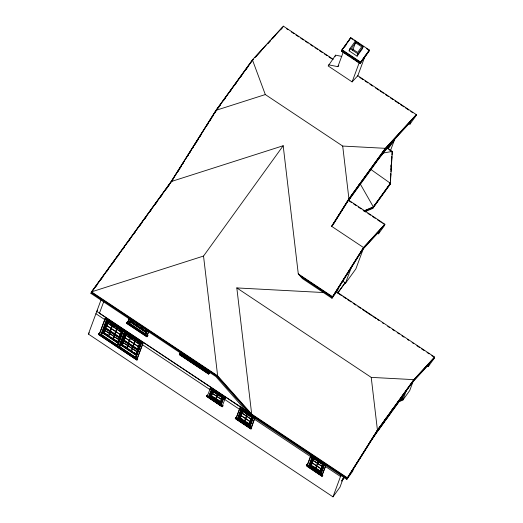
<?xml version="1.0" encoding="UTF-8"?>
<svg xmlns="http://www.w3.org/2000/svg" width="523" height="523" viewBox="0 0 523 523"><rect width="100%" height="100%" fill="white"/><g stroke="black" fill="none" stroke-linecap="round" stroke-linejoin="round"><path stroke-width="0.78" d="M365.348 211.56L372.762 208.409L389.812 184.802L389.955 182.409M390.923 166.484L391.021 164.889M390.191 182.442L390.093 184.031L373.043 207.644L364.891 211.109M390.433 178.454L390.72 173.675M390.962 169.694L391.256 164.915M391.452 161.731L391.74 156.952M390.335 182.056L390.236 183.645L373.187 207.258L364.289 211.044M390.426 180.461L390.818 174.094M390.962 171.701L391.348 165.327M391.446 163.738L391.884 156.567M391.982 154.978L392.172 151.788M426.899 365.754L428.226 366.643L429.148 364.145L412.529 382.254L377.645 430.566L353.568 468.824L352.646 471.321L346.827 479.375L249.053 414.301L215.894 376.567L90.943 293.41L91.512 291.873L171.165 181.559L215.992 110.327L252.426 59.864L283.374 26.15L333.216 59.321M343.859 476.643L339.957 487.188L332.981 496.85L88.387 334.073L101.135 299.62M103.94 301.183L99.422 313.199L246.398 410.712M137.294 358.608L137.739 358.902L137.046 359.994L98.501 334.341L99.187 333.243L99.409 333.844L100.743 334.727L100.959 334.426L117.799 345.631L117.577 345.932L118.911 346.814L124.415 332.216L141.249 343.421L135.745 358.026L137.072 358.909L137.294 358.608L142.936 343.35L105.273 318.285L99.409 333.844M99.187 333.243L98.501 334.341M99.632 333.543L104.777 319.625L95.912 313.728M105.273 318.285L104.914 318.971L142.576 344.036L142.792 343.735M100.743 334.727L106.247 320.128M101.436 334.622L106.62 320.612L122.572 331.229L117.387 345.239L101.436 334.622L102.6 333.014L104.659 327.45L104.221 328.052L120.172 338.669M104.221 328.052L106.829 321.017M105.071 326.332L106.967 321.2M103.038 332.412L104.96 327.202M122.232 330.412L119.434 337.695L105.254 328.261L107.83 321.279M107.79 321.678L105.469 327.954L119.649 337.394M114.87 339.806L118.244 342.055L117.806 342.657L103.626 333.216L105.489 328.477M108.47 321.344L107.83 323.07L111.968 325.822L112.393 324.672M105.921 328.797L105.286 330.523L109.418 333.275L110.059 331.549M113.046 324.391L112.406 326.117L116.544 328.869L117.185 327.143M110.503 331.844L109.863 333.576L114.001 336.328L114.635 334.596M117.623 327.437L116.989 329.163L121.12 331.915L121.761 330.19M115.08 334.89L114.439 336.622L118.577 339.375L119.218 337.642M119.434 337.695L122.009 330.719M117.806 342.657L119.453 338.218M119.394 338.656L118.028 342.356L103.848 332.916M120.695 337.263L121.473 335.151M117.577 345.932L123.088 331.334L117.799 345.631M148.545 332.112L147.421 335.151L147.865 335.446L147.028 336.74L126.644 323.181L127.481 321.887L127.926 322.181L127.56 322.684L128.887 323.567L130.469 319.579M126.644 323.181L127.481 321.887M127.56 322.684L129.253 318.115M118.911 346.814L124.415 332.216M127.926 322.181L129.331 318.37M119.604 346.716L124.788 332.706L140.739 343.323L135.555 357.333L119.604 346.716L120.767 345.102L122.572 340.238M138.34 350.756L122.389 340.14L125.252 332.406M122.97 339.152L125.134 333.295M128.887 323.567L130.528 319.141M121.205 344.5L123.127 339.296M121.931 343.493L122.748 341.284M146.871 330.484L145.538 334.079L129.586 323.462L130.92 319.867M140.399 342.506L137.595 349.782L123.421 340.349L125.997 333.373M123.657 340.565L122.016 345.01L136.196 354.444L135.973 354.744L121.794 345.311L126.22 333.066M123.055 342.487L123.598 341.003M129.586 323.462L131.489 319.475M126.638 333.432L125.997 335.158L130.129 337.91L130.56 336.76M124.088 340.891L123.448 342.617L127.586 345.37L128.436 343.068M146.1 331.294L145.662 331.896L131.489 322.462L132.306 320.239M132.254 320.677L131.704 322.161L145.884 331.595L146.433 330.118M132.646 321.109L132.221 322.266L136.353 325.018L136.993 323.286M131.214 336.479L130.573 338.204L134.712 340.957L135.137 339.806M128.671 343.938L128.03 345.664L132.162 348.416L132.803 346.69M137.222 324.162L136.797 325.313L140.935 328.065L141.57 326.332M135.79 339.525L135.156 341.258L139.288 344.01L139.929 342.277M133.247 346.984L132.607 348.71L136.745 351.463L137.386 349.737M142.014 326.633L141.373 328.359L145.512 331.111L145.937 329.961M137.595 349.782L140.177 342.807M135.973 354.744L137.889 349.567M138.602 350.057L140.942 343.722M135.745 358.026L141.249 343.421M145.662 331.896L146.486 329.68M147.421 335.151L147.055 335.655L145.727 334.772L147.094 331.085M145.727 334.772L147.309 330.784M137.072 358.909L142.936 343.35M137.046 359.994L98.605 334.053M137.739 358.902L137.189 358.896M127.534 323.234L127.167 323.737L146.669 336.714L146.95 335.943M147.055 335.655L148.748 331.085M147.028 336.74L147.865 335.446M283.087 26.915L283.374 26.15M179.33 354.411L180.16 353.117L180.605 353.411L180.245 353.914L181.573 354.803L181.788 354.502L194.046 362.661L193.83 362.962L195.157 363.845L195.38 363.544L207.638 371.703L207.422 372.003L208.749 372.886L209.108 372.383L209.448 372.971L208.723 373.971L179.33 354.411L180.16 353.117M208.723 373.442L208.357 373.945L179.853 354.973L180.134 354.202M180.245 353.914L180.808 352.397M193.83 362.962L194.366 361.504M195.157 363.845L195.7 362.387M207.422 372.003L207.958 370.546M208.357 373.945L208.644 373.174L205.925 371.369M208.749 372.886L209.311 371.369M208.723 373.971L209.553 372.677M341.761 56.399L335.589 55.163L328.189 65.976L352.116 81.902L357.817 75.691L416.301 114.615L415.733 116.152L409.921 124.206L408.594 123.317M223.06 405.639L222.373 406.737L206.565 396.218L207.258 395.127L207.696 395.421L207.481 395.721L210.364 388.223L225.276 398.147L222.399 405.645L222.615 405.345L222.955 405.926L221.072 404.763L223.596 398.225L221.072 404.763M206.565 396.218L207.258 395.127M219.516 404.599L222.223 406.404L222.007 406.704L207.088 396.774L207.376 396.009M207.147 395.414L208.808 396.604L211.115 390.367L223.373 398.526M208.808 396.604L211.076 390.759M335.106 56.477L335.589 55.163M209.507 396.499L211.704 390.55L223.079 398.121L220.883 404.07L209.507 396.499L211.867 390.694M210.651 394.551L212.031 390.831M222.432 397.748L220.569 402.494L210.972 396.107L212.887 390.923M212.835 391.361L211.187 395.8L220.791 402.194M213.266 391.681L212.626 393.407L216.764 396.159L217.614 393.858M342.055 49.731L341.486 51.267L360.099 63.649L368.82 51.574L369.388 50.038L350.776 37.649L342.055 49.731L360.667 62.113L360.099 63.649L359.216 62.708L352.116 81.902M328.614 64.826L337.865 66.676L343.265 52.091L349.907 56.517M217.843 394.728L217.202 396.46L221.34 399.212L221.981 397.48M350.776 37.649L347.279 42.866M349.116 50.855L349.965 48.547L355.202 41.304L363.178 46.612L362.321 48.914L357.091 56.164L349.116 50.855L350.07 49.535M220.569 402.494L222.491 397.31M220.883 404.07L222.968 399.003M352.718 50.228L355.503 42.696L361.707 46.828L357.64 52.463L351.436 48.332L355.503 42.696M222.007 406.704L222.295 405.933M222.373 406.737L206.677 395.931M357.091 56.164L357.941 53.856L363.178 46.612M357.673 76.077L365.074 56.066M239.835 408.313L239.612 408.613L254.531 418.544L254.747 418.243L251.06 428.938L235.258 418.42L235.945 417.328L237.501 418.805L237.717 418.505L240.946 409.777L242.881 411.065M235.258 418.42L235.945 417.328M250.916 428.605L250.7 428.906L235.781 418.982L236.063 418.21M236.174 417.923L239.972 407.933L249.464 414.249M236.389 417.622L239.972 407.933M237.501 418.805L240.946 409.777M252.871 417.929L249.569 426.271L238.2 418.707L241.319 410.261L252.027 417.387L249.478 424.395L239.88 418.008L242.463 411.026M238.2 418.707L241.495 410.359M239.07 417.498L241.41 411.163M249.7 424.094L249.262 424.696L239.658 418.308L242.502 410.633M241.391 414.216L242.162 412.117M242.881 411.392L242.241 413.118L246.372 415.87L247.013 414.144M247.667 413.863L246.817 416.164L250.955 418.916L251.589 417.191M249.262 424.696L252.099 417.021M249.569 426.271L252.694 417.831M251.308 427.553L251.086 427.853L249.759 426.964L252.988 418.237L240.73 410.078M249.759 426.964L252.936 418.662M251.086 427.853L254.891 417.857L250.824 415.151M251.06 428.938L251.753 427.847M377.403 160.09L381.999 154.795L382.829 152.553M381.999 154.795L383.568 152.853L384.412 150.578M385.863 149.068L348.54 200.616M171.165 181.559L283.185 145.74L298.287 273.915L302.444 278.596L331.987 298.254L332.556 296.724L363.511 247.536L384.882 224.249L348.383 199.963M387.569 148.728L393.401 140.465M390.387 150.899L394.858 138.817M392.034 152.173L392.315 151.409L387.491 148.192L383.869 152.141M337.832 292.972L344.971 283.087L345.108 282.708L342.578 281.021M372.762 208.409L373.33 206.873L390.374 183.266L392.315 151.409L383.437 152.997M344.971 283.087L345.409 283.381L351.554 266.789M363.413 248.523L355.875 268.887L345.409 283.381M409.921 124.206L410.843 121.709L384.013 150.938L349.122 199.256L333.19 224.576L331.608 226.302L363.511 247.536M389.812 184.802L390.374 183.266L370.264 169.034M377.168 232.957L378.502 233.84L379.423 231.343L362.799 249.451L338.721 287.709L337.799 290.206L331.987 298.254M384.882 224.249L384.313 225.786L378.502 233.84M322.351 474.832L322.796 475.126L322.103 476.218L306.406 465.411L306.988 464.607L307.217 465.202L308.544 466.091L308.76 465.784L321.017 473.943L320.802 474.25L322.129 475.132L325.934 465.137L322.129 475.132M306.301 465.699L306.988 464.607M307.217 465.202L311.015 455.213M307.432 464.901L310.878 455.592L310.655 455.899L325.574 465.823L325.79 465.522M308.544 466.091L311.989 457.056M309.237 465.986L312.362 457.54L323.737 465.11L320.612 473.557L309.237 465.986L312.538 457.645M310.113 464.777L312.453 458.442M322.848 465.392L320.305 471.975L310.701 465.588L313.545 457.913M311.401 464.287L311.917 462.888M312.434 461.495L313.467 458.704M313.918 458.671L313.284 460.397L317.415 463.149L318.272 460.848M318.5 461.717L317.86 463.443L321.998 466.196L322.848 463.894M320.305 471.975L322.887 464.999M320.612 473.557L323.914 465.209M320.802 474.25L324.031 465.516L311.773 457.357M321.017 473.943L323.979 465.941M322.103 476.218L322.796 475.126M332.981 496.85L341.068 474.976M346.827 479.375L347.396 477.839L377.436 430.109L413.87 379.646L434.613 357.052L336.348 291.657M377.057 430.743L376.364 432.613L373.226 436.96M377.377 430.455L376.697 432.299L372.232 438.477M378.541 428.847L377.854 430.684L384.104 422.028L385.013 419.577M379.09 427.925L378.397 429.795L383.777 422.349L384.47 420.472M386.405 417.347L385.268 420.42L391.518 411.764L392.204 409.921M386.504 417.655L385.811 419.531L391.191 412.078L392.113 409.587M393.361 408.313L392.681 410.156L398.931 401.501L399.618 399.657M393.917 407.391L393.224 409.261L399.062 400.566M371.722 439.562L399.814 400.657L401.03 397.362M399.814 400.657L400.363 401.023L402.272 395.865M400.363 401.023L402.311 396.153M400.657 400.618L400.991 400.84L403.743 393.394M400.991 400.84L401.86 399.631L404.371 392.851M401.86 399.631L402.749 400.226L406.371 390.433M413.347 380.764L409.725 390.563L402.749 400.226M434.613 357.052L434.044 358.588L428.226 366.643M216.038 110.438L171.211 181.671L91.368 292.259L217.208 376.004L251.256 414.327L347.259 478.218L377.488 430.22L413.536 380.299L434.469 357.438M182.148 164.497L171.263 181.788L163.163 193.007M183.017 163.117L184.756 160.352M185.626 158.966L216.091 110.556M177.787 171.819L179.082 169.759M179.945 168.386L181.671 165.647M182.534 164.274L183.396 162.901M187.718 156.044L188.581 154.671M189.875 152.618L190.738 151.245M192.464 148.499L193.327 147.133M195.053 144.387L198.505 138.902M199.799 136.843L201.094 134.79M207.134 125.187L208.429 123.127M209.723 121.075L211.017 119.015M212.312 116.956L213.606 114.903M214.469 113.53L216.195 110.784M331.608 226.302L348.919 198.792L385.353 148.329L416.301 114.615M332 225.871L348.972 198.91L385.02 148.983L416.158 115.001M332.399 225.439L349.024 199.021L384.68 149.637L416.02 115.387M348.756 200.054L351.463 196.001M216.515 109.784L253.178 59.334M216.568 109.895L221.321 103.312M222.275 101.998L241.77 74.998M242.718 73.678L251.275 61.825M218.111 108.137L220.497 104.829M223.844 100.2L225.753 97.553M229.577 92.257L231.009 90.27M234.834 84.974L236.742 82.327M240.567 77.031L241.999 75.05M245.823 69.755L248.693 65.78M96.945 284.721L91.224 292.638L216.77 376.194L250.818 414.517L347.115 478.604L377.541 430.337L413.203 380.947L434.325 357.824M97.893 283.401L124.101 247.111M125.049 245.79L135.058 231.937M136.013 230.617L146.015 216.757M146.97 215.437L151.258 209.501M152.206 208.18L156.972 201.584M157.926 200.263L162.215 194.327M90.943 293.41L91.898 292.089M95.709 286.8L97.141 284.819M100.959 279.537L102.868 276.896M106.679 271.607L108.111 269.626M111.929 264.344L114.792 260.382M117.172 257.074L119.081 254.433M122.898 249.151L124.33 247.17M128.142 241.881L130.05 239.24M133.868 233.958L135.3 231.977M139.118 226.688L141.975 222.726M144.361 219.425L146.27 216.784M150.088 211.495L151.513 209.514M155.331 204.232L157.24 201.59M160.581 196.962L162.49 194.321M166.301 189.038L169.164 185.07M171.551 181.769L172.982 179.788M97.638 310.217L96.768 311.427L248.968 412.719M88.387 334.073L89.341 332.752M105.254 328.261L105.685 327.653M103.626 333.216L104.064 332.615M131.489 322.462L131.92 321.861L133.947 323.207M122.389 340.14L122.827 339.538M123.421 340.349L123.853 339.747M343.147 48.593L346.363 44.141M342.402 49.992L341.486 51.267L342.67 51.816M345.16 46.181L346.533 44.272M337.865 66.676L338.799 65.388M347.396 477.839L251.687 414.144L217.64 375.815L91.512 291.873L203.532 256.054L283.185 145.74M146.669 336.714L147.028 336.211M136.902 359.661L136.686 359.961L99.024 334.897L99.239 334.596L102.6 336.832M360.667 62.113L369.388 50.038M369.245 50.424L360.524 62.498L341.911 50.116L350.632 38.035L352.626 39.362M369.101 50.803L360.38 62.884L341.767 50.496M179.853 354.973L180.213 354.47M182.704 354.097L182.266 354.699L193.641 362.269M210.364 388.223L210.141 388.524L225.06 398.454L225.276 398.147M210.22 388.609L209.998 388.909L224.916 398.833L225.138 398.533M352.685 194.262L354.594 191.614M357.941 186.973L360.334 183.658M363.688 179.023L365.597 176.375M370.382 169.746L371.337 168.426M374.69 163.784L376.599 161.136M381.385 154.507L382.816 152.52M387.491 148.192L391.753 142.289M388.197 148.793L394.29 140.354M210.972 396.107L211.41 395.499M366.669 210.789L365.734 212.083L363.112 210.239M239.658 418.308L240.096 417.7M384.595 225.021L363.152 248.49L332.268 297.489L300.365 276.255M337.498 293.246L345.108 282.708M307.04 465.96L306.824 466.261L321.743 476.185L321.959 475.884M310.701 465.588L311.139 464.986M323.737 465.11L324.175 464.509M341.434 475.217L340.506 476.505L325.437 466.483M342.232 479.885L344.023 477.401M341.682 480.781L344.363 477.074M341.728 481.101L344.585 477.146M369.343 442.857L370.291 441.536M254.806 57.563L266.207 45.141M267.292 43.958L270.548 40.408M271.633 39.225L282.498 27.392M251.753 61.171L253.38 59.393M255.551 57.027L260.984 51.117M268.044 43.422L270.757 40.467M272.385 38.695L275.098 35.734M280.531 29.818L282.701 27.458M363.688 210.972L373.33 206.873L360.308 184.057M215.992 110.327L265.311 94.558L342.702 146.061L385.353 148.329M251.687 414.144L236.821 287.925L324.286 292.579M236.821 287.925L371.225 377.377L413.87 379.646M353.96 40.245L360.602 44.671M366.584 48.652L367.917 49.535M349.965 48.547L357.941 53.856M351.24 57.399L354.561 59.615M355.888 60.498L358.549 62.27M286.597 28.778L287.944 29.674M291.311 31.91L294.011 33.707M296.031 35.048L298.725 36.845M300.745 38.186L303.438 39.983M305.458 41.324L308.152 43.121M310.172 44.462L312.865 46.253M314.885 47.6L317.579 49.391M319.599 50.738L322.292 52.529M324.319 53.876L327.012 55.667M329.032 57.014L331.726 58.805M359.713 77.43L363.112 79.699M365.152 81.052L367.872 82.863M369.911 84.223L372.631 86.034M375.357 87.844L378.757 90.106M380.116 91.009L383.516 93.277M385.556 94.63L388.275 96.441M390.315 97.801L393.035 99.612M395.074 100.972L399.16 103.685M400.52 104.587L403.919 106.855M405.279 107.758L408.679 110.02M410.718 111.379L412.758 112.739M388.883 149.598L390.858 150.912M358.915 184.429L359.249 184.652M348.913 200.793L351.619 202.591M353.646 203.944L356.353 205.742M358.379 207.095L361.079 208.893M367.839 213.391L370.546 215.188M372.572 216.542L375.279 218.339M377.305 219.686L381.359 222.386M382.712 223.288L384.738 224.635L363.328 248.013L332.412 297.103L299.326 275.085M338.237 293.396L341.624 295.652M342.983 296.554L346.37 298.81M347.723 299.712L351.116 301.961M353.149 303.314L355.856 305.118M357.889 306.471L360.602 308.276M362.635 309.629L371.441 315.493M372.801 316.395L376.187 318.651M377.541 319.553L378.9 320.455M382.287 322.711L383.64 323.613M387.706 326.319L389.74 327.673M392.453 329.477L394.486 330.83M397.199 332.635L399.232 333.988M401.939 335.792L403.972 337.145M407.358 339.394L408.718 340.296M412.104 342.552L413.458 343.454M416.851 345.71L419.557 347.514M421.59 348.867L424.303 350.672M427.016 352.476L429.05 353.829M431.756 355.633L433.789 356.987M298.287 273.915L332.556 296.724M185.377 355.875L187.384 357.209M188.725 358.105L192.072 360.327M197.629 364.028L196.295 363.139L195.857 363.74L207.232 371.31M199.636 365.361L202.316 367.146M204.323 368.48L207.664 370.709M209.004 372.67L209.448 372.971M135.3 324.103L138.673 326.352M140.027 327.248L143.4 329.497M179.435 354.123L208.827 373.684M130.456 322.253L146.407 332.87M129.109 323.266L145.943 334.472M127.377 322.175L127.815 322.469M147.316 335.439L147.754 335.74M126.756 322.894L147.133 336.452M105.058 318.585L142.72 343.65M239.756 408.234L254.675 418.158M310.799 455.513L325.718 465.444M109.614 322.371L111.634 323.717M114.328 325.509L122.415 330.889M212.626 390.923L214.561 392.211M215.849 393.074L217.79 394.362M220.366 396.074L221.66 396.937M244.176 411.921L246.111 413.209M248.693 414.929L249.981 415.785M312.636 457.481L315.219 459.201M317.154 460.488L319.089 461.776M320.377 462.639L322.312 463.927M106.032 320.429L122.866 331.634M124.199 332.523L141.033 343.729M142.439 344.696L209.867 389.563M224.779 399.494L239.475 409.274M254.394 419.204L310.518 456.553M214.607 397.63L215.888 398.48M217.81 399.762L219.085 400.611M209.945 395.898L221.314 403.468M209.03 396.303L221.288 404.462M123.637 340.048L137.817 349.482M240.737 418.132L242.659 419.407M243.94 420.257L245.856 421.538M247.137 422.388L249.059 423.669M313.061 466.261L314.983 467.542M316.258 468.392L318.18 469.667M310.924 465.287L320.521 471.674M210.024 398.278L212.73 400.082M214.77 401.435L217.476 403.24M238.632 418.099L250.007 425.67M309.675 465.378L321.05 472.949M237.717 418.505L249.974 426.663M235.84 417.615L236.285 417.91M251.641 428.134L248.268 426.337M306.883 464.895L307.328 465.189M322.24 475.119L322.684 475.414M243.522 423.172L244.882 424.075M235.363 418.132L251.171 428.651M306.406 465.411L322.214 475.93M236.677 419.126L238.71 420.479M241.423 422.29L243.457 423.643M246.17 425.447L248.203 426.801M308.4 466.862L311.786 469.118M313.146 470.02L316.533 472.276M317.892 473.178L321.279 475.433M106.091 333.962L108.791 335.759M111.491 337.557L113.517 338.904M124.258 346.056L127.632 348.298M128.985 349.201L132.358 351.449M133.711 352.345L136.411 354.143M102.6 333.014L118.551 343.631M120.767 345.102L136.719 355.718M119.126 346.514L135.967 357.719M117.466 346.213L118.813 347.109M103.946 337.727L107.313 339.97M108.653 340.865L112.02 343.101M113.36 343.997L116.727 346.233M118.074 347.128L121.434 349.364M122.781 350.26L126.141 352.502M127.488 353.398L130.848 355.633M132.195 356.529L135.555 358.765M252.426 59.864L265.311 94.558M371.225 377.377L377.436 430.109M342.702 146.061L348.919 198.792M203.532 256.054L217.64 375.815M106.836 325.757L105.986 328.058L110.118 330.811L110.974 328.509L106.836 325.757M107.758 323.26L106.908 325.568L111.039 328.32L111.896 326.012L107.758 323.26M105.215 330.719L104.358 333.02L108.496 335.773L109.346 333.471L105.215 330.719M111.412 328.804L110.562 331.105L114.7 333.857L115.55 331.556L111.412 328.804M112.334 326.306L111.484 328.614L115.622 331.366L116.472 329.059L112.334 326.306M109.791 333.766L108.941 336.067L113.073 338.819L113.929 336.518L109.791 333.766M115.995 331.85L115.138 334.151L119.277 336.904L120.127 334.602L115.995 331.85M116.917 329.359L116.067 331.66L120.198 334.413L121.048 332.112L116.917 329.359M114.367 336.812L113.517 339.113L117.655 341.865L118.505 339.564L114.367 336.812M125.004 337.845L124.147 340.153L128.285 342.905L129.135 340.597L125.004 337.845M125.925 335.354L125.075 337.655L129.207 340.408L130.064 338.106L125.925 335.354M123.382 342.807L122.526 345.108L126.664 347.86L127.514 345.559L123.382 342.807M129.58 340.891L128.73 343.199L132.862 345.951L133.718 343.644L129.58 340.891M130.502 338.401L129.652 340.702L133.79 343.454L134.64 341.153L130.502 338.401M127.958 345.853L127.109 348.161L131.24 350.913L132.097 348.606L127.958 345.853M134.163 343.944L133.306 346.246L137.444 348.998L138.294 346.697L134.163 343.944M135.084 341.447L134.228 343.748L138.366 346.501L139.216 344.199L135.084 341.447M132.535 348.9L131.685 351.208L135.823 353.96L136.673 351.652L132.535 348.9M212.554 393.603L211.704 395.904L215.836 398.657L216.692 396.356L212.554 393.603M217.137 396.65L216.28 398.951L220.418 401.703L221.268 399.402L217.137 396.65M241.247 415.805L240.39 418.106L244.529 420.858L245.379 418.557L241.247 415.805M242.169 413.307L241.319 415.615L245.45 418.367L246.307 416.06L242.169 413.307M245.823 418.851L244.973 421.152L249.105 423.905L249.961 421.603L245.823 418.851M246.745 416.36L245.895 418.662L250.033 421.414L250.883 419.113L246.745 416.36M312.29 463.084L311.433 465.392L315.572 468.144L316.422 465.836L312.29 463.084M313.212 460.593L312.362 462.894L316.493 465.647L317.343 463.345L313.212 460.593M316.866 466.13L316.016 468.438L320.148 471.19L321.004 468.883L316.866 466.13M317.788 463.64L316.938 465.941L321.076 468.693L321.926 466.392L317.788 463.64"/></g></svg>
